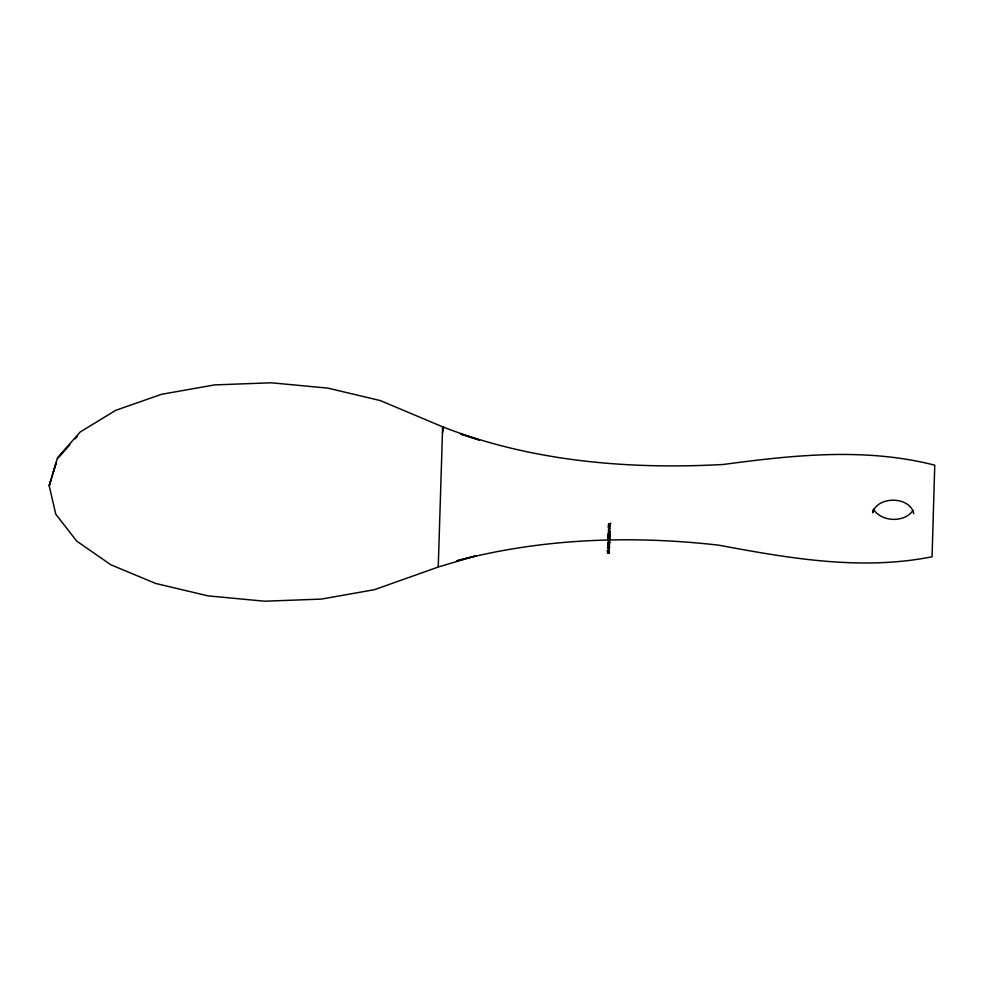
<?xml version="1.0" encoding="UTF-8"?>
<svg xmlns="http://www.w3.org/2000/svg" width="984" height="984" viewBox="0 0 984 984"><rect width="100%" height="100%" fill="white"/><g stroke="black" fill="none" stroke-linecap="round" stroke-linejoin="round"><path stroke-width="1.48" d="M872.71 510.438L872.685 512.824C877.125 495.752 910.249 495.998 913.706 513.66M442.456 432.739L442.579 426.798L380.242 400.549L327.82 388.127L271.313 382.788L214.586 384.904L161.499 394.301L115.657 410.365L80.196 431.988L57.527 457.708L49.2 485.764L55.781 514.238L76.814 541.2L110.885 564.804L155.644 583.451L208.067 595.873L264.561 601.212L321.301 599.096L374.387 589.699L438.249 567.042L442.456 432.739L443.735 427.24C532.147 461.57 628.985 469.626 723.129 464.485C793.239 455.149 865.133 447.302 934.763 465.186L932.057 556.772C860.705 570.978 788.688 558.174 718.406 545.124C631.322 535.259 541.84 538.309 456.871 560.818L475.85 555.862L439.454 566.661L438.323 566.304M608.346 547.977L607.731 547.252C613.561 546.821 603.942 550.794 609.44 547.436L608.469 547.325M609.047 528.592L610.031 528.088C606.734 530.991 609.194 531.704 609.895 531.692C611.089 528.519 607.226 532.184 608.973 527.977L608.333 527.904C609.674 526.698 611.125 530.401 609.059 527.977M608.567 552.602C606.402 551.643 610.732 555.013 609.17 552.049C608.235 551.557 606.968 552.541 607.78 553.328C608.678 552.59 610.092 551.077 608.653 552.565M609.071 541.311L607.977 542.233L609.194 541.323M609.957 539.121C609.244 535.874 606.107 541.778 609.871 539.097C610.24 540.671 607.977 539.724 608.481 538.445A1.341 1.267 0.6 0 1 609.047 538.26L609.883 538.949M610.264 526.01C606.181 525.985 608.616 528.469 610.363 525.985M442.579 426.798L442.505 427.536L443.735 427.24M50.701 480.758L49.2 485.764L56.236 462.64L53.05 473.033M912.967 510.462C904.357 523.094 881.123 522.024 873.361 509.023M60.024 455.703L62.669 452.751M57.49 458.532L69.839 444.866M75.251 438.839L77.207 436.699M608.26 536.981L608.063 537.916L608.26 536.981M608.346 533.968L608.161 534.902L608.346 533.968M608.653 524.152L608.469 525.075L608.653 524.152M608.961 535.284C609.539 535.185 605.652 536.514 608.961 535.284M609.785 531.987C610.646 534.558 606.464 531.274 608.715 533.513A1.365 1.292 0.6 0 0 609.379 533.451L609.785 531.987M609.822 537.178C611.482 536.169 606.033 537.941 609.822 537.178M609.711 534.976C610.904 537.879 606.132 534.952 609.071 536.268A1.279 1.205 0.6 0 0 609.822 535.923L609.785 535.05M609.908 534.164C611.556 533.18 606.169 534.865 609.908 534.164M610.215 524.349L609.551 525.345L610.793 523.094L608.653 524.62L610.215 524.349M609.256 545.517C604.963 547.842 611.396 543.008 609.256 545.517M609.121 550.068C609.736 552.332 604.016 550.819 609.121 550.068M608.432 544.496C606.304 544.582 610.523 544.177 608.432 544.496M609.502 542.479L610.203 542.295L609.527 542.393M610.203 542.455L607.878 543.402L610.203 542.455M609.182 544.226L608.493 544.656L609.182 544.226M609.121 545.849L607.977 546.268L609.121 545.849M479.38 439.959L460.672 434.067L479.429 440.094"/></g></svg>
